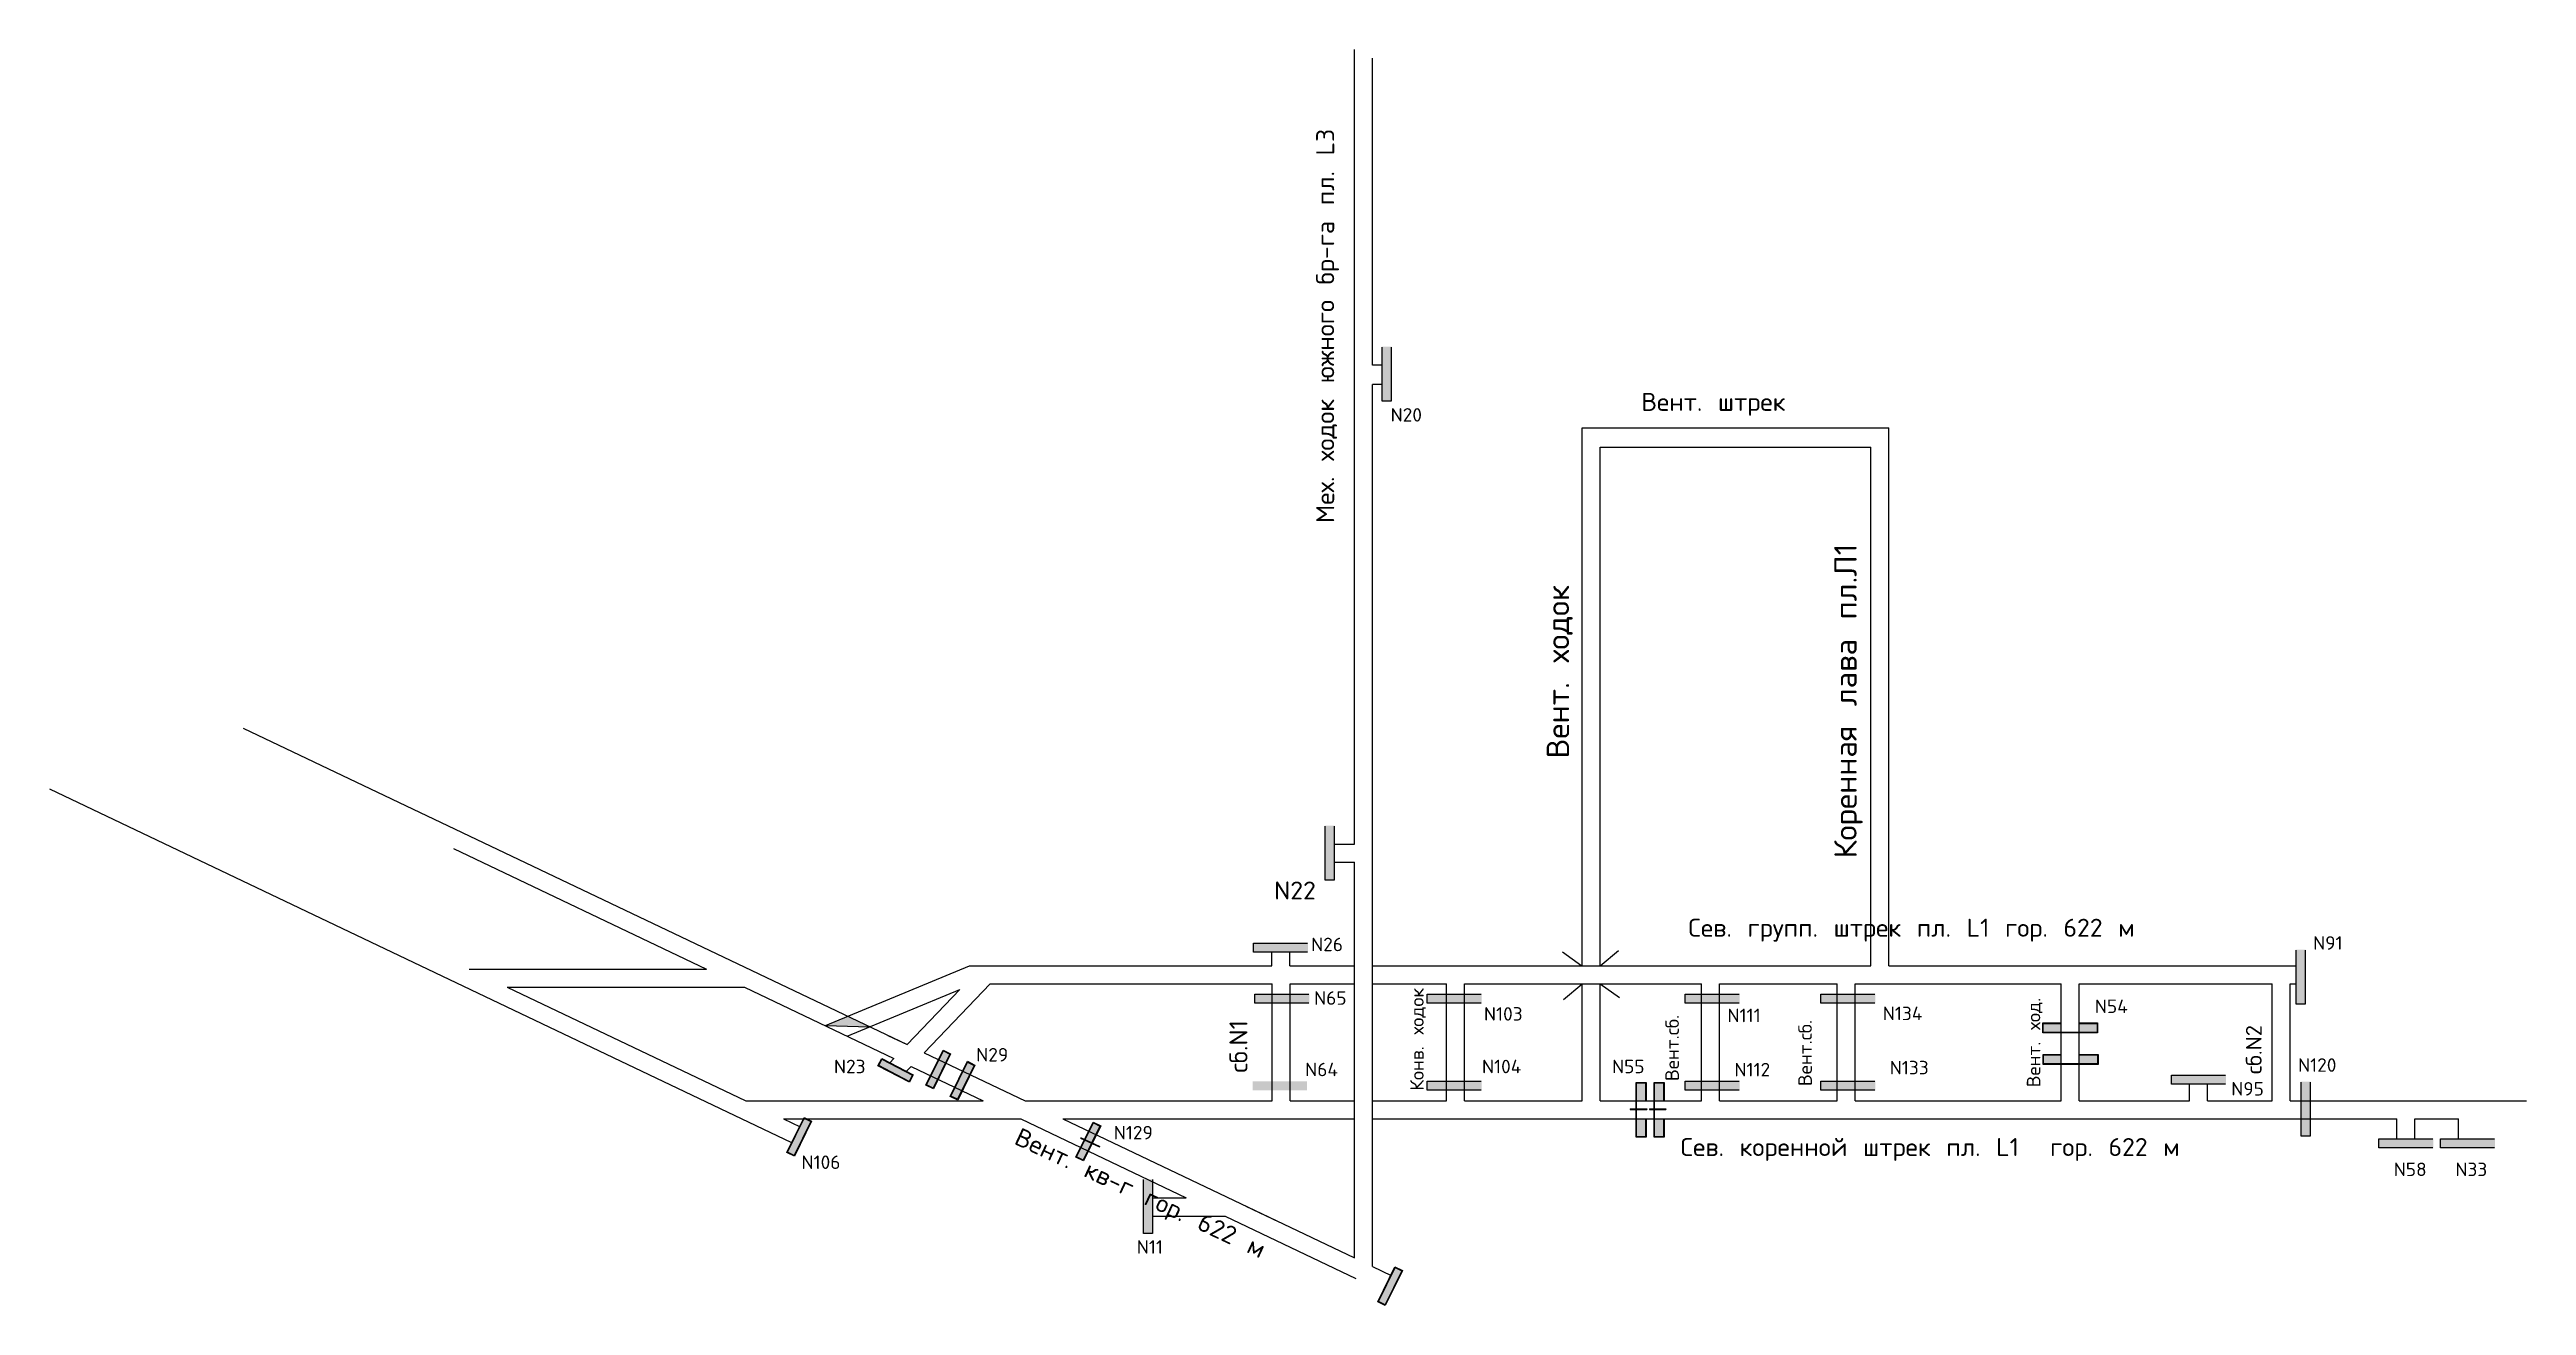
# Model space of a CAD drawing. Header units: millimetres. Extents: x 915 to 1465, y 446 to 725.
import ezdxf

# ---------------------------------------------------------------- set-up
doc = ezdxf.new("R2010")
doc.units = ezdxf.units.MM
for name, color, linetype in [('Двери', 7, 'Continuous'), ('Номера перемычек', 7, 'Continuous'), ('Перемычки', 7, 'Continuous')]:
    doc.layers.add(name, color=color, linetype=linetype)
doc.styles.add('USER1', font='TXT.SHX')

msp = doc.modelspace()

# ---------------------------------------------------------------- hatches: boundary and pattern name
for color, points in [(256, [(1092.62, 509.81), (1087.65, 507.75), (1097.47, 507.5)]), (3, [(1100.22, 500.27), (1099.5, 498.9), (1106.26, 495.37), (1106.98, 496.75)]), (256, [(1144.35, 482.9), (1144.28, 482.76), (1146.39, 481.78), (1146.45, 481.91)]), (256, [(1145.36, 482.42), (1145.29, 482.29), (1146.77, 481.61), (1146.83, 481.74)]), (256, [(1148.52, 480.79), (1148.58, 480.92), (1146.54, 481.87), (1146.48, 481.74)])]:
    msp.add_hatch(color=color).paths.add_polyline_path(points)
h = msp.add_hatch(color=256)
h.paths.add_polyline_path([(1115.48, 501.5), (1113.8, 502.33), (1109.97, 494.55), (1111.66, 493.72)])
h.paths.add_polyline_path([(1115.31, 501.44), (1113.86, 502.16), (1110.14, 494.6), (1111.6, 493.89)], flags=16)
h = msp.add_hatch(color=256)
h.paths.add_polyline_path([(1100.16, 500.46), (1099.31, 498.84), (1106.32, 495.18), (1107.17, 496.81)])
h.paths.add_polyline_path([(1106.98, 496.75), (1106.26, 495.37), (1099.5, 498.9), (1100.22, 500.27)], flags=16)
h = msp.add_hatch(color=256)
h.paths.add_polyline_path([(1120.88, 498.99), (1119.2, 499.82), (1115.37, 492.04), (1117.05, 491.21)])
h.paths.add_polyline_path([(1120.71, 498.93), (1119.25, 499.65), (1115.54, 492.1), (1117, 491.38)], flags=16)
h = msp.add_hatch(color=256)
h.paths.add_polyline_path([(1084.59, 486.51), (1082.91, 487.34), (1079.09, 479.56), (1080.77, 478.73)])
h.paths.add_polyline_path([(1084.43, 486.45), (1082.97, 487.17), (1079.25, 479.62), (1080.71, 478.9)], flags=16)
h = msp.add_hatch(color=256)
h.paths.add_polyline_path([(1148.8, 485.47), (1147.12, 486.29), (1143.29, 478.52), (1144.98, 477.69)])
h.paths.add_polyline_path([(1148.63, 485.41), (1147.18, 486.13), (1143.46, 478.57), (1144.92, 477.86)], flags=16)
h = msp.add_hatch(color=256)
h.paths.add_polyline_path([(1215.84, 453.35), (1214.16, 454.17), (1210.33, 446.4), (1212.01, 445.57)])
h.paths.add_polyline_path([(1215.67, 453.29), (1214.21, 454.01), (1210.5, 446.45), (1211.96, 445.74)], flags=16)
at = {"layer": 'Двери'}
h = msp.add_hatch(color=256, dxfattribs=at)
h.paths.add_polyline_path([(1362.11, 508.36), (1358.01, 508.36), (1358.01, 506.16), (1362.11, 506.16), (1362.11, 506.26), (1358.11, 506.26), (1358.11, 508.26), (1362.11, 508.26)])
h.paths.add_polyline_path([(1366.11, 506.26), (1362.11, 506.26), (1362.11, 506.16), (1366.11, 506.16)])
h.paths.add_polyline_path([(1370.21, 508.36), (1366.11, 508.36), (1366.11, 508.26), (1370.11, 508.26), (1370.11, 506.26), (1366.11, 506.26), (1366.11, 506.16), (1370.21, 506.16)])
h = msp.add_hatch(color=3, dxfattribs=at)
h.paths.add_polyline_path([(1358.11, 508.26), (1358.11, 506.26), (1362.11, 506.26), (1362.11, 508.26)])
h.paths.add_polyline_path([(1370.11, 506.26), (1370.11, 508.26), (1366.11, 508.26), (1366.11, 506.26)])
h = msp.add_hatch(color=256, dxfattribs=at)
h.paths.add_polyline_path([(1362.2, 501.34), (1358.1, 501.34), (1358.1, 499.14), (1362.2, 499.14), (1362.2, 499.24), (1358.2, 499.24), (1358.2, 501.24), (1362.2, 501.24)])
h.paths.add_polyline_path([(1366.2, 499.24), (1362.2, 499.24), (1362.2, 499.14), (1366.2, 499.14)])
h.paths.add_polyline_path([(1370.3, 501.34), (1366.2, 501.34), (1366.2, 501.24), (1370.2, 501.24), (1370.2, 499.24), (1366.2, 499.24), (1366.2, 499.14), (1370.3, 499.14)])
h = msp.add_hatch(color=3, dxfattribs=at)
h.paths.add_polyline_path([(1358.2, 501.24), (1358.2, 499.24), (1362.2, 499.24), (1362.2, 501.24)])
h.paths.add_polyline_path([(1370.2, 499.24), (1370.2, 501.24), (1366.2, 501.24), (1366.2, 499.24)])
h = msp.add_hatch(color=256, dxfattribs=at)
h.paths.add_polyline_path([(1269.93, 491.05), (1269.93, 495.15), (1267.73, 495.15), (1267.73, 491.05), (1267.83, 491.05), (1267.83, 495.05), (1269.83, 495.05), (1269.83, 491.05)])
h.paths.add_polyline_path([(1267.83, 487.05), (1267.83, 491.05), (1267.73, 491.05), (1267.73, 487.05)])
h.paths.add_polyline_path([(1269.93, 482.95), (1269.93, 487.05), (1269.83, 487.05), (1269.83, 483.05), (1267.83, 483.05), (1267.83, 487.05), (1267.73, 487.05), (1267.73, 482.95)])
h = msp.add_hatch(color=256, dxfattribs=at)
h.paths.add_polyline_path([(1273.93, 491.05), (1273.93, 495.15), (1271.73, 495.15), (1271.73, 491.05), (1271.83, 491.05), (1271.83, 495.05), (1273.83, 495.05), (1273.83, 491.05)])
h.paths.add_polyline_path([(1271.83, 487.05), (1271.83, 491.05), (1271.73, 491.05), (1271.73, 487.05)])
h.paths.add_polyline_path([(1273.93, 482.95), (1273.93, 487.05), (1273.83, 487.05), (1273.83, 483.05), (1271.83, 483.05), (1271.83, 487.05), (1271.73, 487.05), (1271.73, 482.95)])
h = msp.add_hatch(color=3, dxfattribs=at)
h.paths.add_polyline_path([(1269.83, 495.05), (1267.83, 495.05), (1267.83, 491.05), (1269.83, 491.05)])
h.paths.add_polyline_path([(1267.83, 483.05), (1269.83, 483.05), (1269.83, 487.05), (1267.83, 487.05)])
h = msp.add_hatch(color=3, dxfattribs=at)
h.paths.add_polyline_path([(1273.83, 495.05), (1271.83, 495.05), (1271.83, 491.05), (1273.83, 491.05)])
h.paths.add_polyline_path([(1271.83, 483.05), (1273.83, 483.05), (1273.83, 487.05), (1271.83, 487.05)])
at = {"layer": 'Перемычки'}
h = msp.add_hatch(color=256, dxfattribs=at)
h.paths.add_polyline_path([(1213.44, 646.44), (1213.44, 650.54), (1213.34, 650.54), (1213.34, 646.54), (1211.34, 646.54), (1211.34, 650.54), (1211.24, 650.54), (1211.24, 646.44)])
h.paths.add_polyline_path([(1213.34, 650.54), (1213.44, 650.54), (1213.44, 658.64), (1211.24, 658.64), (1211.24, 650.54), (1211.34, 650.54), (1211.34, 658.54), (1213.34, 658.54)])
h = msp.add_hatch(color=3, dxfattribs=at)
h.paths.add_polyline_path([(1211.34, 646.54), (1213.34, 646.54), (1213.34, 650.54), (1211.34, 650.54)])
h.paths.add_polyline_path([(1213.34, 654.54), (1211.34, 654.54), (1211.34, 650.54), (1213.34, 650.54)])
h.paths.add_polyline_path([(1213.34, 654.54), (1213.34, 658.54), (1211.34, 658.54), (1211.34, 654.54)])
h = msp.add_hatch(color=256, dxfattribs=at)
h.paths.add_polyline_path([(1200.76, 539.98), (1200.76, 544.08), (1200.66, 544.08), (1200.66, 540.08), (1198.66, 540.08), (1198.66, 544.08), (1198.56, 544.08), (1198.56, 539.98)])
h.paths.add_polyline_path([(1200.66, 544.08), (1200.76, 544.08), (1200.76, 552.18), (1198.56, 552.18), (1198.56, 544.08), (1198.66, 544.08), (1198.66, 552.08), (1200.66, 552.08)])
h = msp.add_hatch(color=3, dxfattribs=at)
h.paths.add_polyline_path([(1198.66, 540.08), (1200.66, 540.08), (1200.66, 544.08), (1198.66, 544.08)])
h.paths.add_polyline_path([(1200.66, 548.08), (1198.66, 548.08), (1198.66, 544.08), (1200.66, 544.08)])
h.paths.add_polyline_path([(1200.66, 548.08), (1200.66, 552.08), (1198.66, 552.08), (1198.66, 548.08)])
h = msp.add_hatch(color=256, dxfattribs=at)
h.paths.add_polyline_path([(1182.66, 523.99), (1186.76, 523.99), (1186.76, 524.09), (1182.76, 524.09), (1182.76, 526.09), (1186.76, 526.09), (1186.76, 526.19), (1182.66, 526.19)])
h.paths.add_polyline_path([(1186.76, 524.09), (1186.76, 523.99), (1194.86, 523.98), (1194.86, 526.18), (1186.76, 526.19), (1186.76, 526.09), (1194.76, 526.08), (1194.76, 524.08)])
h = msp.add_hatch(color=3, dxfattribs=at)
h.paths.add_polyline_path([(1182.76, 526.09), (1182.76, 524.09), (1186.76, 524.09), (1186.76, 526.09)])
h.paths.add_polyline_path([(1190.76, 524.08), (1190.76, 526.08), (1186.76, 526.09), (1186.76, 524.09)])
h.paths.add_polyline_path([(1190.76, 524.08), (1194.76, 524.08), (1194.76, 526.08), (1190.76, 526.08)])
h = msp.add_hatch(color=256, dxfattribs=at)
h.paths.add_polyline_path([(1416.39, 512.4), (1416.39, 516.5), (1416.29, 516.5), (1416.29, 512.5), (1414.29, 512.5), (1414.29, 516.5), (1414.19, 516.5), (1414.19, 512.4)])
h.paths.add_polyline_path([(1416.29, 516.5), (1416.39, 516.5), (1416.39, 524.6), (1414.19, 524.6), (1414.19, 516.5), (1414.29, 516.5), (1414.29, 524.5), (1416.29, 524.5)])
h = msp.add_hatch(color=3, dxfattribs=at)
h.paths.add_polyline_path([(1414.29, 512.5), (1416.29, 512.5), (1416.29, 516.5), (1414.29, 516.5)])
h.paths.add_polyline_path([(1416.29, 520.5), (1414.29, 520.5), (1414.29, 516.5), (1416.29, 516.5)])
h.paths.add_polyline_path([(1416.29, 520.5), (1416.29, 524.5), (1414.29, 524.5), (1414.29, 520.5)])
h = msp.add_hatch(color=256, dxfattribs=at)
h.paths.add_polyline_path([(1182.94, 512.66), (1187.04, 512.66), (1187.04, 512.76), (1183.04, 512.76), (1183.04, 514.76), (1187.04, 514.76), (1187.04, 514.86), (1182.94, 514.86)])
h.paths.add_polyline_path([(1187.04, 512.76), (1187.04, 512.66), (1195.14, 512.66), (1195.14, 514.86), (1187.04, 514.86), (1187.04, 514.76), (1195.04, 514.76), (1195.04, 512.76)])
h = msp.add_hatch(color=3, dxfattribs=at)
h.paths.add_polyline_path([(1183.04, 514.76), (1183.04, 512.76), (1187.04, 512.76), (1187.04, 514.76)])
h.paths.add_polyline_path([(1191.04, 512.76), (1191.04, 514.76), (1187.04, 514.76), (1187.04, 512.76)])
h.paths.add_polyline_path([(1191.04, 512.76), (1195.04, 512.76), (1195.04, 514.76), (1191.04, 514.76)])
h = msp.add_hatch(color=256, dxfattribs=at)
h.paths.add_polyline_path([(1221.18, 512.66), (1225.28, 512.66), (1225.28, 512.76), (1221.28, 512.76), (1221.28, 514.76), (1225.28, 514.76), (1225.28, 514.86), (1221.18, 514.86)])
h.paths.add_polyline_path([(1225.28, 512.76), (1225.28, 512.66), (1233.38, 512.66), (1233.38, 514.86), (1225.28, 514.86), (1225.28, 514.76), (1233.28, 514.76), (1233.28, 512.76)])
h = msp.add_hatch(color=3, dxfattribs=at)
h.paths.add_polyline_path([(1221.28, 514.76), (1221.28, 512.76), (1225.28, 512.76), (1225.28, 514.76)])
h.paths.add_polyline_path([(1229.28, 512.76), (1229.28, 514.76), (1225.28, 514.76), (1225.28, 512.76)])
h.paths.add_polyline_path([(1229.28, 512.76), (1233.28, 512.76), (1233.28, 514.76), (1229.28, 514.76)])
h = msp.add_hatch(color=256, dxfattribs=at)
h.paths.add_polyline_path([(1278.52, 512.66), (1282.62, 512.66), (1282.62, 512.76), (1278.62, 512.76), (1278.62, 514.76), (1282.62, 514.76), (1282.62, 514.86), (1278.52, 514.86)])
h.paths.add_polyline_path([(1282.62, 512.76), (1282.62, 512.66), (1290.72, 512.66), (1290.72, 514.86), (1282.62, 514.86), (1282.62, 514.76), (1290.62, 514.76), (1290.62, 512.76)])
h = msp.add_hatch(color=3, dxfattribs=at)
h.paths.add_polyline_path([(1278.62, 514.76), (1278.62, 512.76), (1282.62, 512.76), (1282.62, 514.76)])
h.paths.add_polyline_path([(1286.62, 512.76), (1286.62, 514.76), (1282.62, 514.76), (1282.62, 512.76)])
h.paths.add_polyline_path([(1286.62, 512.76), (1290.62, 512.76), (1290.62, 514.76), (1286.62, 514.76)])
h = msp.add_hatch(color=256, dxfattribs=at)
h.paths.add_polyline_path([(1308.62, 512.66), (1312.72, 512.66), (1312.72, 512.76), (1308.72, 512.76), (1308.72, 514.76), (1312.72, 514.76), (1312.72, 514.86), (1308.62, 514.86)])
h.paths.add_polyline_path([(1312.72, 512.76), (1312.72, 512.66), (1320.82, 512.66), (1320.82, 514.86), (1312.72, 514.86), (1312.72, 514.76), (1320.72, 514.76), (1320.72, 512.76)])
h = msp.add_hatch(color=3, dxfattribs=at)
h.paths.add_polyline_path([(1308.72, 514.76), (1308.72, 512.76), (1312.72, 512.76), (1312.72, 514.76)])
h.paths.add_polyline_path([(1316.72, 512.76), (1316.72, 514.76), (1312.72, 514.76), (1312.72, 512.76)])
h.paths.add_polyline_path([(1316.72, 512.76), (1320.72, 512.76), (1320.72, 514.76), (1316.72, 514.76)])
for points in [[(1110.14, 494.6), (1111.6, 493.89), (1115.31, 501.44), (1113.86, 502.16)], [(1115.54, 492.1), (1117, 491.38), (1120.71, 498.93), (1119.25, 499.65)], [(1079.25, 479.62), (1080.71, 478.9), (1084.43, 486.45), (1082.97, 487.17)], [(1143.46, 478.57), (1144.92, 477.86), (1148.63, 485.41), (1147.18, 486.13)], [(1210.5, 446.45), (1211.96, 445.74), (1215.67, 453.29), (1214.21, 454.01)]]:
    msp.add_hatch(color=3, dxfattribs=at).paths.add_polyline_path(points)
h = msp.add_hatch(color=3, dxfattribs=at)
h.paths.add_polyline_path([(1182.59, 495.39), (1182.59, 493.39), (1186.59, 493.39), (1186.59, 495.39)])
h.paths.add_polyline_path([(1190.59, 493.39), (1190.59, 495.39), (1186.59, 495.39), (1186.59, 493.39)])
h.paths.add_polyline_path([(1190.59, 493.39), (1194.59, 493.39), (1194.59, 495.39), (1190.59, 495.39)])
h = msp.add_hatch(color=256, dxfattribs=at)
h.paths.add_polyline_path([(1221.18, 493.29), (1225.28, 493.29), (1225.28, 493.39), (1221.28, 493.39), (1221.28, 495.39), (1225.28, 495.39), (1225.28, 495.49), (1221.18, 495.49)])
h.paths.add_polyline_path([(1225.28, 493.39), (1225.28, 493.29), (1233.38, 493.29), (1233.38, 495.49), (1225.28, 495.49), (1225.28, 495.39), (1233.28, 495.39), (1233.28, 493.39)])
h = msp.add_hatch(color=3, dxfattribs=at)
h.paths.add_polyline_path([(1221.28, 495.39), (1221.28, 493.39), (1225.28, 493.39), (1225.28, 495.39)])
h.paths.add_polyline_path([(1229.28, 493.39), (1229.28, 495.39), (1225.28, 495.39), (1225.28, 493.39)])
h.paths.add_polyline_path([(1229.28, 493.39), (1233.28, 493.39), (1233.28, 495.39), (1229.28, 495.39)])
h = msp.add_hatch(color=256, dxfattribs=at)
h.paths.add_polyline_path([(1278.52, 493.29), (1282.62, 493.29), (1282.62, 493.39), (1278.62, 493.39), (1278.62, 495.39), (1282.62, 495.39), (1282.62, 495.49), (1278.52, 495.49)])
h.paths.add_polyline_path([(1282.62, 493.39), (1282.62, 493.29), (1290.72, 493.29), (1290.72, 495.49), (1282.62, 495.49), (1282.62, 495.39), (1290.62, 495.39), (1290.62, 493.39)])
h = msp.add_hatch(color=3, dxfattribs=at)
h.paths.add_polyline_path([(1278.62, 495.39), (1278.62, 493.39), (1282.62, 493.39), (1282.62, 495.39)])
h.paths.add_polyline_path([(1286.62, 493.39), (1286.62, 495.39), (1282.62, 495.39), (1282.62, 493.39)])
h.paths.add_polyline_path([(1286.62, 493.39), (1290.62, 493.39), (1290.62, 495.39), (1286.62, 495.39)])
h = msp.add_hatch(color=256, dxfattribs=at)
h.paths.add_polyline_path([(1308.62, 493.29), (1312.72, 493.29), (1312.72, 493.39), (1308.72, 493.39), (1308.72, 495.39), (1312.72, 495.39), (1312.72, 495.49), (1308.62, 495.49)])
h.paths.add_polyline_path([(1312.72, 493.39), (1312.72, 493.29), (1320.82, 493.29), (1320.82, 495.49), (1312.72, 495.49), (1312.72, 495.39), (1320.72, 495.39), (1320.72, 493.39)])
h = msp.add_hatch(color=3, dxfattribs=at)
h.paths.add_polyline_path([(1308.72, 495.39), (1308.72, 493.39), (1312.72, 493.39), (1312.72, 495.39)])
h.paths.add_polyline_path([(1316.72, 493.39), (1316.72, 495.39), (1312.72, 495.39), (1312.72, 493.39)])
h.paths.add_polyline_path([(1316.72, 493.39), (1320.72, 493.39), (1320.72, 495.39), (1316.72, 495.39)])
h = msp.add_hatch(color=256, dxfattribs=at)
h.paths.add_polyline_path([(1386.49, 494.62), (1390.59, 494.62), (1390.59, 494.72), (1386.59, 494.72), (1386.59, 496.72), (1390.59, 496.72), (1390.59, 496.82), (1386.49, 496.82)])
h.paths.add_polyline_path([(1390.59, 494.72), (1390.59, 494.62), (1398.69, 494.62), (1398.69, 496.82), (1390.59, 496.82), (1390.59, 496.72), (1398.59, 496.72), (1398.59, 494.72)])
h = msp.add_hatch(color=3, dxfattribs=at)
h.paths.add_polyline_path([(1386.59, 496.72), (1386.59, 494.72), (1390.59, 494.72), (1390.59, 496.72)])
h.paths.add_polyline_path([(1394.59, 494.72), (1394.59, 496.72), (1390.59, 496.72), (1390.59, 494.72)])
h.paths.add_polyline_path([(1394.59, 494.72), (1398.59, 494.72), (1398.59, 496.72), (1394.59, 496.72)])
h = msp.add_hatch(color=256, dxfattribs=at)
h.paths.add_polyline_path([(1417.49, 483.1), (1417.49, 487.2), (1417.39, 487.2), (1417.39, 483.2), (1415.39, 483.2), (1415.39, 487.2), (1415.29, 487.2), (1415.29, 483.1)])
h.paths.add_polyline_path([(1417.39, 487.2), (1417.49, 487.2), (1417.49, 495.3), (1415.29, 495.3), (1415.29, 487.2), (1415.39, 487.2), (1415.39, 495.2), (1417.39, 495.2)])
h = msp.add_hatch(color=3, dxfattribs=at)
h.paths.add_polyline_path([(1415.39, 483.2), (1417.39, 483.2), (1417.39, 487.2), (1415.39, 487.2)])
h.paths.add_polyline_path([(1417.39, 491.2), (1415.39, 491.2), (1415.39, 487.2), (1417.39, 487.2)])
h.paths.add_polyline_path([(1417.39, 491.2), (1417.39, 495.2), (1415.39, 495.2), (1415.39, 491.2)])
h = msp.add_hatch(color=256, dxfattribs=at)
h.paths.add_polyline_path([(1432.56, 480.51), (1436.66, 480.51), (1436.66, 480.61), (1432.66, 480.61), (1432.66, 482.61), (1436.66, 482.61), (1436.66, 482.71), (1432.56, 482.71)])
h.paths.add_polyline_path([(1436.66, 480.61), (1436.66, 480.51), (1444.76, 480.51), (1444.76, 482.71), (1436.66, 482.71), (1436.66, 482.61), (1444.66, 482.61), (1444.66, 480.61)])
h = msp.add_hatch(color=3, dxfattribs=at)
h.paths.add_polyline_path([(1432.66, 482.61), (1432.66, 480.61), (1436.66, 480.61), (1436.66, 482.61)])
h.paths.add_polyline_path([(1440.66, 480.61), (1440.66, 482.61), (1436.66, 482.61), (1436.66, 480.61)])
h.paths.add_polyline_path([(1440.66, 480.61), (1444.66, 480.61), (1444.66, 482.61), (1440.66, 482.61)])
h = msp.add_hatch(color=256, dxfattribs=at)
h.paths.add_polyline_path([(1446.25, 480.51), (1450.35, 480.51), (1450.35, 480.61), (1446.35, 480.61), (1446.35, 482.61), (1450.35, 482.61), (1450.35, 482.71), (1446.25, 482.71)])
h.paths.add_polyline_path([(1450.35, 480.61), (1450.35, 480.51), (1458.45, 480.51), (1458.45, 482.71), (1450.35, 482.71), (1450.35, 482.61), (1458.35, 482.61), (1458.35, 480.61)])
h = msp.add_hatch(color=3, dxfattribs=at)
h.paths.add_polyline_path([(1446.35, 482.61), (1446.35, 480.61), (1450.35, 480.61), (1450.35, 482.61)])
h.paths.add_polyline_path([(1454.35, 480.61), (1454.35, 482.61), (1450.35, 482.61), (1450.35, 480.61)])
h.paths.add_polyline_path([(1454.35, 480.61), (1458.35, 480.61), (1458.35, 482.61), (1454.35, 482.61)])
h = msp.add_hatch(color=256, dxfattribs=at)
h.paths.add_polyline_path([(1160.38, 461.43), (1160.38, 465.53), (1160.28, 465.53), (1160.28, 461.53), (1158.28, 461.53), (1158.28, 465.53), (1158.18, 465.53), (1158.18, 461.43)])
h.paths.add_polyline_path([(1160.28, 465.53), (1160.38, 465.53), (1160.38, 473.63), (1158.18, 473.63), (1158.18, 465.53), (1158.28, 465.53), (1158.28, 473.53), (1160.28, 473.53)])
h = msp.add_hatch(color=3, dxfattribs=at)
h.paths.add_polyline_path([(1158.28, 461.53), (1160.28, 461.53), (1160.28, 465.53), (1158.28, 465.53)])
h.paths.add_polyline_path([(1160.28, 469.53), (1158.28, 469.53), (1158.28, 465.53), (1160.28, 465.53)])
h.paths.add_polyline_path([(1160.28, 469.53), (1160.28, 473.53), (1158.28, 473.53), (1158.28, 469.53)])

# ---------------------------------------------------------------- linework, layer by layer
for p, q in [((1205.18, 548.08), (1205.18, 724.64)), ((1209.18, 654.48), (1209.18, 722.74)), ((1211.34, 654.48), (1209.18, 654.48)), ((1209.18, 454.22), (1209.18, 650.2)), ((1211.34, 650.2), (1209.18, 650.2)), ((1255.72, 521.03), (1255.72, 640.61)), ((1255.72, 640.61), (1323.81, 640.61)), ((1323.81, 521.03), (1323.81, 640.61)), ((1259.73, 521.03), (1259.73, 636.3)), ((1259.73, 636.3), (1319.81, 636.3)), ((1319.81, 521.03), (1319.81, 636.3)), ((958.32, 573.86), (1105.79, 503.53)), ((915.35, 560.35), (1080.14, 481.76)), ((1005.08, 547.13), (1061.27, 520.33)), ((1200.66, 548.08), (1205.18, 548.08)), ((1200.66, 544.08), (1205.18, 544.08)), ((1205.18, 456.13), (1205.18, 544.08)), ((1186.79, 521.03), (1186.79, 524.09)), ((1190.79, 521.03), (1190.79, 524.08)), ((1251.35, 524.13), (1255.68, 521.06)), ((1259.73, 521.03), (1263.8, 524.44)), ((1008.57, 520.33), (1061.27, 520.33)), ((1087.65, 507.75), (1119.66, 521.03)), ((1119.66, 521.03), (1173.16, 521.03)), ((1173.16, 521.03), (1186.79, 521.03)), ((1190.79, 521.03), (1205.18, 521.03)), ((1209.18, 521.03), (1259.73, 521.03)), ((1259.73, 521.03), (1303.14, 521.03)), ((1259.73, 521.03), (1259.86, 521.03)), ((1302.91, 521.03), (1319.81, 521.03)), ((1323.81, 521.03), (1414.29, 521.03)), ((1016.95, 516.33), (1069.66, 516.33)), ((1016.95, 516.33), (1070, 491.03)), ((1069.66, 516.33), (1102.89, 500.48)), ((1092.5, 505.43), (1117.53, 515.81)), ((1105.79, 503.53), (1117.53, 515.81)), ((1109.59, 501.71), (1124.22, 517.03)), ((1124.22, 517.03), (1186.88, 517.03)), ((1186.87, 491.03), (1186.88, 517.03)), ((1190.87, 491.03), (1190.88, 517.03)), ((1190.88, 517.03), (1194, 517.03)), ((1194, 517.03), (1205.18, 517.03)), ((1209.18, 517.03), (1225.58, 517.03)), ((1225.57, 491.03), (1225.58, 517.03)), ((1229.57, 491.03), (1229.58, 517.03)), ((1229.58, 517.03), (1259.73, 517.03)), ((1251.61, 513.58), (1255.68, 516.99)), ((1255.72, 491.03), (1255.72, 517.03)), ((1259.71, 517.04), (1264.04, 513.97)), ((1259.73, 517.03), (1264.81, 517.03)), ((1259.73, 517.03), (1280.57, 517.03)), ((1259.73, 491.03), (1259.73, 517.03)), ((1264.81, 517.03), (1276.57, 517.03)), ((1280.57, 517.03), (1282.26, 517.03)), ((1282.26, 491.03), (1282.26, 517.03)), ((1286.26, 517.03), (1307.14, 517.03)), ((1286.26, 491.03), (1286.26, 517.03)), ((1307.14, 517.03), (1312.34, 517.03)), ((1312.34, 491.03), (1312.34, 517.03)), ((1316.34, 517.03), (1318, 517.03)), ((1316.34, 491.03), (1316.34, 517.03)), ((1317.72, 517.03), (1362.12, 517.03)), ((1362.12, 491.03), (1362.12, 517.03)), ((1366.12, 491.03), (1366.12, 517.03)), ((1366.12, 517.03), (1408.95, 517.03)), ((1408.95, 491.03), (1408.95, 517.03)), ((1412.95, 491.03), (1412.95, 517.04)), ((1412.95, 517.04), (1414.26, 517.04)), ((1087.65, 507.75), (1097.47, 507.5)), ((1109.59, 501.71), (1116.9, 498.23)), ((1101.94, 499.49), (1102.89, 500.48)), ((1105.69, 497.63), (1106.69, 498.67)), ((1106.69, 498.67), (1122.71, 491.03)), ((1116.9, 498.23), (1132, 491.03)), ((1070, 491.03), (1122.71, 491.03)), ((1132, 491.03), (1186.87, 491.03)), ((1190.87, 491.03), (1194, 491.03)), ((1194, 491.03), (1205.18, 491.03)), ((1209.18, 491.03), (1225.57, 491.03)), ((1229.57, 491.03), (1246.26, 491.03)), ((1244.72, 491.03), (1255.72, 491.03)), ((1259.73, 491.03), (1276.57, 491.03)), ((1259.73, 491.03), (1280.57, 491.03)), ((1280.57, 491.03), (1282.26, 491.03)), ((1286.26, 491.03), (1307.04, 491.03)), ((1307.14, 491.03), (1312.34, 491.03)), ((1316.34, 491.03), (1318, 491.03)), ((1317.36, 491.03), (1350.02, 491.03)), ((1349.66, 491.03), (1360.26, 491.03)), ((1359.4, 491.03), (1359.44, 491.03)), ((1359.44, 491.03), (1362.12, 491.03)), ((1366.12, 491.03), (1390.59, 491.03)), ((1390.59, 491.03), (1390.59, 494.72)), ((1394.59, 491.03), (1394.59, 494.72)), ((1394.59, 491.03), (1408.95, 491.03)), ((1412.95, 491.03), (1465.45, 491.03)), ((1078.39, 487.03), (1082.04, 485.29)), ((1078.39, 487.03), (1131.1, 487.03)), ((1131.1, 487.03), (1167.81, 469.52)), ((1140.39, 487.03), (1194, 487.03)), ((1140.39, 487.03), (1205.18, 456.13)), ((1194, 487.03), (1205.18, 487.03)), ((1209.18, 487.03), (1280.57, 487.03)), ((1280.57, 487.03), (1307.14, 487.03)), ((1307.14, 487.03), (1429.03, 487.03)), ((1429.03, 487.03), (1436.66, 487.03)), ((1436.66, 482.61), (1436.66, 487.03)), ((1440.66, 482.61), (1440.66, 487.03)), ((1440.66, 487.03), (1450.35, 487.03)), ((1450.35, 482.61), (1450.35, 487.03)), ((1160.28, 469.52), (1167.81, 469.52)), ((1181.05, 467.64), (1188.36, 464.15)), ((1160.28, 465.39), (1176.46, 465.39)), ((1176.46, 465.39), (1205.5, 451.54)), ((1209.18, 454.22), (1213.34, 452.24))]:
    msp.add_line(p, q)
for points in [[(1115.48, 501.5), (1111.66, 493.72), (1109.97, 494.55), (1113.8, 502.33)], [(1115.31, 501.44), (1111.6, 493.89), (1110.14, 494.6), (1113.86, 502.16)], [(1100.16, 500.46), (1107.17, 496.81), (1106.32, 495.18), (1099.31, 498.84)], [(1100.22, 500.27), (1106.98, 496.75), (1106.26, 495.37), (1099.5, 498.9)], [(1120.88, 498.99), (1117.05, 491.21), (1115.37, 492.04), (1119.2, 499.82)], [(1120.71, 498.93), (1117, 491.38), (1115.54, 492.1), (1119.25, 499.65)], [(1084.59, 486.51), (1080.77, 478.73), (1079.09, 479.56), (1082.91, 487.34)], [(1084.43, 486.45), (1080.71, 478.9), (1079.25, 479.62), (1082.97, 487.17)], [(1148.8, 485.47), (1144.98, 477.69), (1143.29, 478.52), (1147.12, 486.29)], [(1148.63, 485.41), (1144.92, 477.86), (1143.46, 478.57), (1147.18, 486.13)], [(1215.84, 453.35), (1212.01, 445.57), (1210.33, 446.4), (1214.16, 454.17)], [(1215.67, 453.29), (1211.96, 445.74), (1210.5, 446.45), (1214.21, 454.01)]]:
    msp.add_lwpolyline(points, close=True)
at = {"layer": 'Двери'}
for p, q in [((1266.41, 489.26), (1270.07, 489.26)), ((1266.41, 489.26), (1270.07, 489.26)), ((1266.41, 489.26), (1270.07, 489.26)), ((1266.41, 489.26), (1266.41, 489.11)), ((1266.41, 489.25), (1270.07, 489.25)), ((1266.41, 489.24), (1270.07, 489.24)), ((1266.41, 489.23), (1270.07, 489.23)), ((1266.41, 489.22), (1270.07, 489.22)), ((1266.41, 489.21), (1270.07, 489.21)), ((1266.41, 489.2), (1270.07, 489.2)), ((1266.41, 489.19), (1270.07, 489.19)), ((1266.41, 489.18), (1270.07, 489.18)), ((1266.41, 489.17), (1270.07, 489.17)), ((1266.41, 489.16), (1270.07, 489.16)), ((1266.41, 489.15), (1270.07, 489.15)), ((1266.41, 489.14), (1270.07, 489.14)), ((1266.41, 489.13), (1270.07, 489.13)), ((1266.41, 489.12), (1270.07, 489.12)), ((1266.41, 489.11), (1270.07, 489.11)), ((1270.07, 489.26), (1270.07, 489.11)), ((1270.67, 489.26), (1274.34, 489.26)), ((1270.67, 489.26), (1270.67, 489.11)), ((1270.67, 489.26), (1274.34, 489.26)), ((1270.67, 489.26), (1274.34, 489.26)), ((1270.68, 489.25), (1274.34, 489.25)), ((1270.68, 489.24), (1274.34, 489.24)), ((1270.68, 489.23), (1274.34, 489.23)), ((1270.68, 489.22), (1274.34, 489.22)), ((1270.68, 489.21), (1274.34, 489.21)), ((1270.68, 489.2), (1274.34, 489.2)), ((1270.68, 489.19), (1274.34, 489.19)), ((1270.68, 489.18), (1274.34, 489.18)), ((1270.68, 489.17), (1274.34, 489.17)), ((1270.68, 489.16), (1274.34, 489.16)), ((1270.68, 489.15), (1274.34, 489.15)), ((1270.68, 489.14), (1274.34, 489.14)), ((1270.68, 489.13), (1274.34, 489.13)), ((1270.68, 489.12), (1274.34, 489.12)), ((1270.68, 489.11), (1274.34, 489.11)), ((1274.34, 489.26), (1274.34, 489.11)), ((1144.29, 482.76), (1148.52, 480.79)), ((1144.35, 482.9), (1148.58, 480.92))]:
    msp.add_line(p, q, dxfattribs=at)
for points in [[(1366.11, 508.36), (1370.21, 508.36), (1370.21, 506.16), (1358.01, 506.16), (1358.01, 508.36), (1362.11, 508.36)], [(1366.11, 508.26), (1370.11, 508.26), (1370.11, 506.26), (1358.11, 506.26), (1358.11, 508.26), (1362.11, 508.26)], [(1366.2, 501.34), (1370.3, 501.34), (1370.3, 499.14), (1358.1, 499.14), (1358.1, 501.34), (1362.2, 501.34)], [(1366.2, 501.24), (1370.2, 501.24), (1370.2, 499.24), (1358.2, 499.24), (1358.2, 501.24), (1362.2, 501.24)], [(1269.93, 487.05), (1269.93, 482.95), (1267.73, 482.95), (1267.73, 495.15), (1269.93, 495.15), (1269.93, 491.05)], [(1273.93, 487.05), (1273.93, 482.95), (1271.73, 482.95), (1271.73, 495.15), (1273.93, 495.15), (1273.93, 491.05)], [(1269.83, 487.05), (1269.83, 483.05), (1267.83, 483.05), (1267.83, 495.05), (1269.83, 495.05), (1269.83, 491.05)], [(1273.83, 487.05), (1273.83, 483.05), (1271.83, 483.05), (1271.83, 495.05), (1273.83, 495.05), (1273.83, 491.05)]]:
    msp.add_lwpolyline(points, dxfattribs=at)
at = {"layer": 'Номера перемычек', "color": 7}
msp.add_line((1101.51, 505.57), (1105.79, 503.53), dxfattribs=at)
at = {"layer": 'Перемычки'}
for points in [[(1213.34, 658.54), (1213.34, 646.54), (1211.34, 646.54), (1211.34, 658.54)], [(1200.66, 552.08), (1200.66, 540.08), (1198.66, 540.08), (1198.66, 552.08)], [(1194.76, 524.08), (1182.76, 524.09), (1182.76, 526.09), (1194.76, 526.08)], [(1416.29, 524.5), (1416.29, 512.5), (1414.29, 512.5), (1414.29, 524.5)], [(1195.04, 512.76), (1183.04, 512.76), (1183.04, 514.76), (1195.04, 514.76)], [(1233.28, 512.76), (1221.28, 512.76), (1221.28, 514.76), (1233.28, 514.76)], [(1290.62, 512.76), (1278.62, 512.76), (1278.62, 514.76), (1290.62, 514.76)], [(1320.72, 512.76), (1308.72, 512.76), (1308.72, 514.76), (1320.72, 514.76)], [(1233.28, 493.39), (1221.28, 493.39), (1221.28, 495.39), (1233.28, 495.39)], [(1290.62, 493.39), (1278.62, 493.39), (1278.62, 495.39), (1290.62, 495.39)], [(1320.72, 493.39), (1308.72, 493.39), (1308.72, 495.39), (1320.72, 495.39)], [(1398.59, 494.72), (1386.59, 494.72), (1386.59, 496.72), (1398.59, 496.72)], [(1417.39, 495.2), (1417.39, 483.2), (1415.39, 483.2), (1415.39, 495.2)], [(1444.66, 480.61), (1432.66, 480.61), (1432.66, 482.61), (1444.66, 482.61)], [(1458.35, 480.61), (1446.35, 480.61), (1446.35, 482.61), (1458.35, 482.61)], [(1160.28, 473.53), (1160.28, 461.53), (1158.28, 461.53), (1158.28, 473.53)]]:
    msp.add_lwpolyline(points, dxfattribs=at)

# ---------------------------------------------------------------- texts
at = {"style": 'USER1'}
for s, height, p in [('Мех. ходок южного бр-га пл. L3', 4, (1200.66, 619.39)), ('Коренная лава пл.Л1', 5, (1316.7, 544.9)), ('Вент. ходок', 5, (1252.84, 567.13)), ('Конв. ходок', 3, (1220.54, 493.27)), ('Вент. ход.', 3, (1357.49, 494.04)), ('сб.N1', 4, (1181.39, 497.29)), ('Вент.сб.', 3, (1277.21, 495.44)), ('Вент.сб.', 3, (1306.74, 494.32)), ('сб.N2', 3.5, (1406.64, 496.98))]:
    msp.add_text(s, height=height, rotation=90, dxfattribs=at).set_placement(p)
for s, p in [('Вент. штрек', (1268.86, 644.35)), ('Сев. групп. штрек пл. L1 гор. 622 м', (1279.32, 527.51)), ('Сев. коренной штрек пл. L1  гор. 622 м', (1277.57, 478.78))]:
    msp.add_text(s, height=4, dxfattribs=at).set_placement(p)
at = {"color": 7, "style": 'USER1'}
msp.add_text('Вент. кв-г гор. 622 м', height=4, rotation=335, dxfattribs=at).set_placement((1129.33, 481.58))
at = {"layer": 'Номера перемычек', "style": 'USER1'}
for s, height, p in [('N20', 3, (1213.19, 641.96)), ('N22', 4, (1187.32, 535.78)), ('N26', 3, (1195.53, 524.29)), ('N91', 3, (1418.06, 524.63)), ('N65', 3, (1196.19, 512.39)), ('N103', 3, (1233.92, 508.86)), ('N134', 3, (1322.5, 508.97)), ('N54', 3, (1369.6, 510.55)), ('N111', 3, (1288, 508.51)), ('N29', 3, (1121.15, 499.78)), ('N23', 3, (1089.56, 497.17)), ('N64', 3, (1194.2, 496.51)), ('N104', 3, (1233.48, 497.17)), ('N55', 3, (1262.36, 497.17)), ('N112', 3, (1289.54, 496.47)), ('N133', 3, (1324.04, 496.93)), ('N95', 3, (1399.88, 492.21)), ('N120', 3, (1414.72, 497.49)), ('N129', 3, (1151.7, 482.47)), ('N106', 3, (1082.35, 475.9)), ('N58', 3, (1435.97, 474.32)), ('N33', 3, (1449.66, 474.32)), ('N11', 3, (1156.81, 457.07))]:
    msp.add_text(s, height=height, dxfattribs=at).set_placement(p)

doc.saveas('drawing.dxf')
